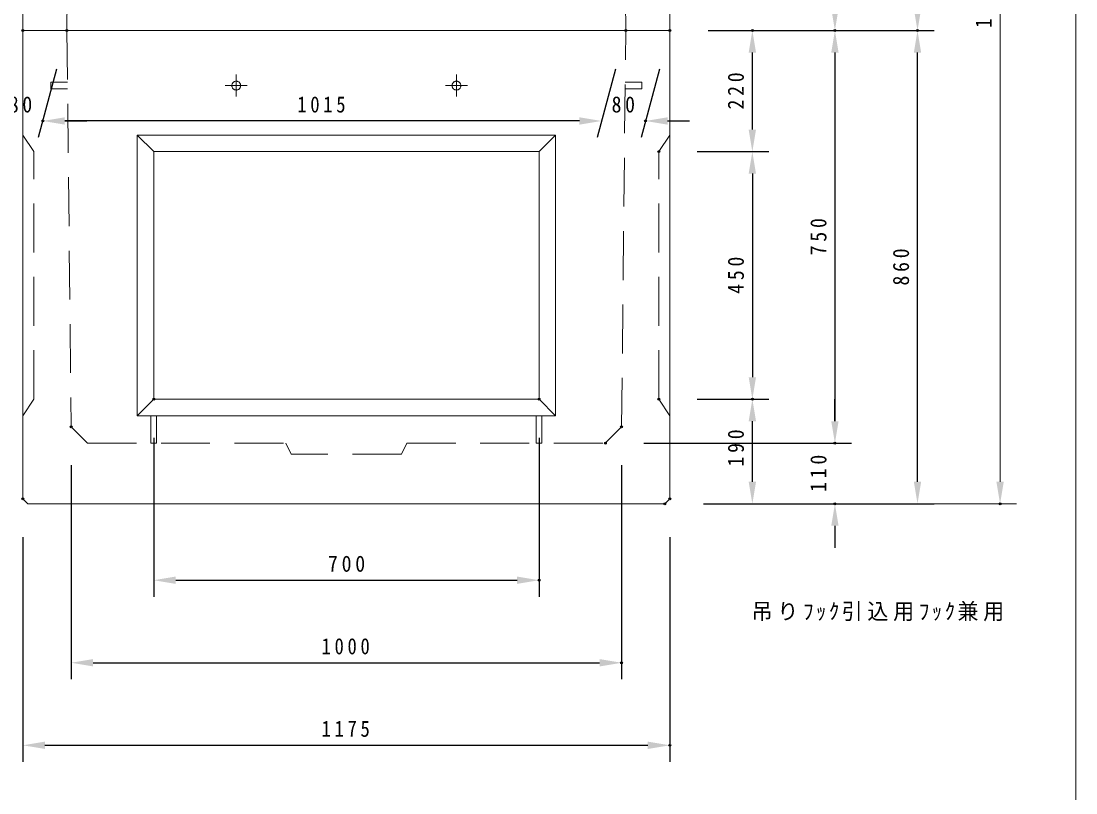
# Model space of a CAD drawing. Units: millimetres, scale not verified. Extents: x -4060 to 4060, y -2828 to 2828.
# Drawn here: x 2144 to 4060, y -20 to 1383 of the extents above; entities that cross this region are included whole.
import ezdxf

# ---------------------------------------------------------------- set-up
doc = ezdxf.new("R2010")
doc.units = ezdxf.units.MM
doc.header["$LTSCALE"] = 7
doc.header["$PDMODE"] = 32
doc.header["$PDSIZE"] = 3.5
doc.linetypes.add('USER1', pattern=[19.05, 12.7, -6.35])
for name, color, linetype, lineweight in [('0-1_DASHED', 7, 'USER1', 18), ('0-5_TXT', 7, 'Continuous', 18), ('0-7_LAYER', 7, 'Continuous', 18)]:
    doc.layers.add(name, color=color, linetype=linetype, lineweight=lineweight)
doc.layers.add('0-2_DIM', color=7, linetype='Continuous')
doc.layers.add('0-8_Defpoints', color=7, linetype='Continuous')
doc.styles.add('ＭＳ ゴシック', font='')
doc.styles.get('ＭＳ ゴシック').set_extended_font_data('MS Gothic')

# ---------------------------------------------------------------- blocks, each defined once
blk = doc.blocks.new('D78')
at = {"layer": '0-2_DIM'}
for p, q in [((6218.494, 4153.46), (6185.195, 4029.183)), ((6298.494, 4153.46), (6265.195, 4029.183)), ((6153.233, 4059.183), (6113.233, 4059.183)), ((6313.233, 4059.183), (6353.233, 4059.183))]:
    blk.add_line(p, q, dxfattribs=at)
for points in [[(6153.233, 4065.85), (6153.233, 4052.517), (6193.233, 4059.183)], [(6313.233, 4065.85), (6313.233, 4052.517), (6273.233, 4059.183)]]:
    blk.add_solid(points, dxfattribs=at)
at = {"layer": '0-8_Defpoints'}
for p in [(6237.251, 4223.46), (6317.251, 4223.46), (6193.233, 4059.183)]:
    blk.add_point(p, dxfattribs=at)
at = {"layer": '0-2_DIM', "insert": (6211.533, 4074.183), "char_height": 29.33, "attachment_point": 7, "style": 'ＭＳ ゴシック'}
blk.add_mtext('\\T1.37;\\W0.9;80', dxfattribs=at)
blk = doc.blocks.new('D79')
at = {"layer": '0-2_DIM'}
for p, q in [((7313.494, 4153.46), (7280.195, 4029.183)), ((7393.494, 4153.46), (7360.195, 4029.183)), ((7248.233, 4059.183), (7208.233, 4059.183)), ((7408.233, 4059.183), (7448.233, 4059.183))]:
    blk.add_line(p, q, dxfattribs=at)
for points in [[(7248.233, 4065.85), (7248.233, 4052.517), (7288.233, 4059.183)], [(7408.233, 4065.85), (7408.233, 4052.517), (7368.233, 4059.183)]]:
    blk.add_solid(points, dxfattribs=at)
at = {"layer": '0-8_Defpoints'}
for p in [(7332.251, 4223.46), (7412.251, 4223.46), (7368.233, 4059.183)]:
    blk.add_point(p, dxfattribs=at)
at = {"layer": '0-2_DIM', "insert": (7306.533, 4074.183), "char_height": 29.33, "attachment_point": 7, "style": 'ＭＳ ゴシック'}
blk.add_mtext('\\T1.37;\\W0.9;80', dxfattribs=at)
blk = doc.blocks.new('D80')
at = {"layer": '0-2_DIM'}
for p, q in [((6298.494, 4153.46), (6265.195, 4029.183)), ((7313.494, 4153.46), (7280.195, 4029.183)), ((7248.233, 4059.183), (6313.233, 4059.183))]:
    blk.add_line(p, q, dxfattribs=at)
for points in [[(6313.233, 4065.85), (6313.233, 4052.517), (6273.233, 4059.183)], [(7248.233, 4065.85), (7248.233, 4052.517), (7288.233, 4059.183)]]:
    blk.add_solid(points, dxfattribs=at)
at = {"layer": '0-8_Defpoints'}
for p in [(6317.251, 4223.46), (7332.251, 4223.46), (6273.233, 4059.183)]:
    blk.add_point(p, dxfattribs=at)
at = {"layer": '0-2_DIM', "insert": (6735.633, 4074.183), "char_height": 29.33, "attachment_point": 7, "style": 'ＭＳ ゴシック'}
blk.add_mtext('\\T1.39;\\W0.85;1015', dxfattribs=at)
blk = doc.blocks.new('D81')
at = {"layer": '0-2_DIM'}
for p, q in [((6237.251, 3302.46), (6237.251, 2894.46)), ((7412.251, 3302.46), (7412.251, 2894.46)), ((6277.251, 2924.46), (7372.251, 2924.46))]:
    blk.add_line(p, q, dxfattribs=at)
for points in [[(6277.251, 2931.126), (6277.251, 2917.793), (6237.251, 2924.46)], [(7372.251, 2931.126), (7372.251, 2917.793), (7412.251, 2924.46)]]:
    blk.add_solid(points, dxfattribs=at)
at = {"layer": '0-8_Defpoints'}
for p in [(6237.251, 3372.46), (7412.251, 3372.46), (7412.251, 2924.46)]:
    blk.add_point(p, dxfattribs=at)
at = {"layer": '0-2_DIM', "insert": (6779.651, 2939.46), "char_height": 29.33, "attachment_point": 7, "style": 'ＭＳ ゴシック'}
blk.add_mtext('\\T1.39;\\W0.85;1175', dxfattribs=at)
blk = doc.blocks.new('D82')
at = {"layer": '0-2_DIM'}
for p, q in [((6324.751, 3433.46), (6324.751, 3044.46)), ((7324.751, 3433.46), (7324.751, 3044.46)), ((6364.751, 3074.46), (7284.751, 3074.46))]:
    blk.add_line(p, q, dxfattribs=at)
for points in [[(6364.751, 3081.126), (6364.751, 3067.793), (6324.751, 3074.46)], [(7284.751, 3081.126), (7284.751, 3067.793), (7324.751, 3074.46)]]:
    blk.add_solid(points, dxfattribs=at)
at = {"layer": '0-8_Defpoints'}
for p in [(6324.751, 3503.46), (7324.751, 3503.46), (7324.751, 3074.46)]:
    blk.add_point(p, dxfattribs=at)
at = {"layer": '0-2_DIM', "insert": (6779.651, 3089.46), "char_height": 29.33, "attachment_point": 7, "style": 'ＭＳ ゴシック'}
blk.add_mtext('\\T1.39;\\W0.85;1000', dxfattribs=at)
blk = doc.blocks.new('D83')
at = {"layer": '0-2_DIM'}
for p, q in [((6474.751, 3483.46), (6474.751, 3194.46)), ((7174.751, 3483.46), (7174.751, 3194.46)), ((6514.751, 3224.46), (7134.751, 3224.46))]:
    blk.add_line(p, q, dxfattribs=at)
for points in [[(6514.751, 3231.126), (6514.751, 3217.793), (6474.751, 3224.46)], [(7134.751, 3231.126), (7134.751, 3217.793), (7174.751, 3224.46)]]:
    blk.add_solid(points, dxfattribs=at)
at = {"layer": '0-8_Defpoints'}
for p in [(6474.751, 3553.46), (7174.751, 3553.46), (7174.751, 3224.46)]:
    blk.add_point(p, dxfattribs=at)
at = {"layer": '0-2_DIM', "insert": (6791.351, 3239.46), "char_height": 29.33, "attachment_point": 7, "style": 'ＭＳ ゴシック'}
blk.add_mtext('\\T1.38;\\W0.9;700', dxfattribs=at)
blk = doc.blocks.new('D84')
at = {"layer": '0-2_DIM'}
for p, q in [((7462.251, 3553.46), (7592.251, 3553.46)), ((7562.251, 3403.46), (7562.251, 3513.46)), ((7473.251, 3363.46), (7592.251, 3363.46))]:
    blk.add_line(p, q, dxfattribs=at)
for points in [[(7555.584, 3513.46), (7568.918, 3513.46), (7562.251, 3553.46)], [(7555.584, 3403.46), (7568.918, 3403.46), (7562.251, 3363.46)]]:
    blk.add_solid(points, dxfattribs=at)
at = {"layer": '0-8_Defpoints'}
for p in [(7392.251, 3553.46), (7562.251, 3553.46), (7403.251, 3363.46)]:
    blk.add_point(p, dxfattribs=at)
at = {"layer": '0-2_DIM', "insert": (7547.251, 3431.161), "char_height": 29.33, "attachment_point": 7, "rotation": 90, "style": 'ＭＳ ゴシック'}
blk.add_mtext('\\T1.38;\\W0.9;190', dxfattribs=at)
blk = doc.blocks.new('D85')
at = {"layer": '0-2_DIM'}
for p, q in [((7482.251, 4223.46), (7892.251, 4223.46)), ((7862.251, 3403.46), (7862.251, 4183.46)), ((7473.251, 3363.46), (7892.251, 3363.46))]:
    blk.add_line(p, q, dxfattribs=at)
for points in [[(7855.584, 4183.46), (7868.918, 4183.46), (7862.251, 4223.46)], [(7855.584, 3403.46), (7868.918, 3403.46), (7862.251, 3363.46)]]:
    blk.add_solid(points, dxfattribs=at)
at = {"layer": '0-8_Defpoints'}
for p in [(7412.251, 4223.46), (7862.251, 4223.46), (7403.251, 3363.46)]:
    blk.add_point(p, dxfattribs=at)
at = {"layer": '0-2_DIM', "insert": (7847.251, 3760.06), "char_height": 29.33, "attachment_point": 7, "rotation": 90, "style": 'ＭＳ ゴシック'}
blk.add_mtext('\\T1.38;\\W0.9;860', dxfattribs=at)
blk = doc.blocks.new('D86')
at = {"layer": '0-2_DIM'}
for p, q in [((7712.251, 3513.46), (7712.251, 3553.46)), ((7365.251, 3473.46), (7742.251, 3473.46)), ((7473.251, 3363.46), (7742.251, 3363.46)), ((7712.251, 3323.46), (7712.251, 3283.46))]:
    blk.add_line(p, q, dxfattribs=at)
for points in [[(7705.584, 3513.46), (7718.918, 3513.46), (7712.251, 3473.46)], [(7705.584, 3323.46), (7718.918, 3323.46), (7712.251, 3363.46)]]:
    blk.add_solid(points, dxfattribs=at)
at = {"layer": '0-8_Defpoints'}
for p in [(7295.251, 3473.46), (7403.251, 3363.46), (7712.251, 3363.46)]:
    blk.add_point(p, dxfattribs=at)
at = {"layer": '0-2_DIM', "insert": (7697.251, 3385.06), "char_height": 29.33, "attachment_point": 7, "rotation": 90, "style": 'ＭＳ ゴシック'}
blk.add_mtext('\\T1.38;\\W0.9;110', dxfattribs=at)
blk = doc.blocks.new('D87')
at = {"layer": '0-2_DIM'}
for p, q in [((7482.251, 4223.46), (7742.251, 4223.46)), ((7712.251, 4183.46), (7712.251, 3513.46)), ((7365.251, 3473.46), (7742.251, 3473.46))]:
    blk.add_line(p, q, dxfattribs=at)
for points in [[(7705.584, 4183.46), (7718.918, 4183.46), (7712.251, 4223.46)], [(7705.584, 3513.46), (7718.918, 3513.46), (7712.251, 3473.46)]]:
    blk.add_solid(points, dxfattribs=at)
at = {"layer": '0-8_Defpoints'}
for p in [(7412.251, 4223.46), (7295.251, 3473.46), (7712.251, 3473.46)]:
    blk.add_point(p, dxfattribs=at)
at = {"layer": '0-2_DIM', "insert": (7697.251, 3815.06), "char_height": 29.33, "attachment_point": 7, "rotation": 90, "style": 'ＭＳ ゴシック'}
blk.add_mtext('\\T1.38;\\W0.9;750', dxfattribs=at)
blk = doc.blocks.new('D88')
at = {"layer": '0-2_DIM'}
for p, q in [((7462.251, 4003.46), (7592.251, 4003.46)), ((7562.251, 3963.46), (7562.251, 3593.46)), ((7462.251, 3553.46), (7592.251, 3553.46))]:
    blk.add_line(p, q, dxfattribs=at)
for points in [[(7555.584, 3963.46), (7568.918, 3963.46), (7562.251, 4003.46)], [(7555.584, 3593.46), (7568.918, 3593.46), (7562.251, 3553.46)]]:
    blk.add_solid(points, dxfattribs=at)
at = {"layer": '0-8_Defpoints'}
for p in [(7392.251, 4003.46), (7392.251, 3553.46), (7562.251, 3553.46)]:
    blk.add_point(p, dxfattribs=at)
at = {"layer": '0-2_DIM', "insert": (7547.251, 3745.06), "char_height": 29.33, "attachment_point": 7, "rotation": 90, "style": 'ＭＳ ゴシック'}
blk.add_mtext('\\T1.38;\\W0.9;450', dxfattribs=at)
blk = doc.blocks.new('D89')
at = {"layer": '0-2_DIM'}
for p, q in [((7482.251, 4223.46), (7592.251, 4223.46)), ((7562.251, 4043.46), (7562.251, 4183.46)), ((7462.251, 4003.46), (7592.251, 4003.46))]:
    blk.add_line(p, q, dxfattribs=at)
for points in [[(7555.584, 4183.46), (7568.918, 4183.46), (7562.251, 4223.46)], [(7555.584, 4043.46), (7568.918, 4043.46), (7562.251, 4003.46)]]:
    blk.add_solid(points, dxfattribs=at)
at = {"layer": '0-8_Defpoints'}
for p in [(7412.251, 4223.46), (7562.251, 4223.46), (7392.251, 4003.46)]:
    blk.add_point(p, dxfattribs=at)
at = {"layer": '0-2_DIM', "insert": (7547.247, 4080.06), "char_height": 29.33, "attachment_point": 7, "rotation": 90, "style": 'ＭＳ ゴシック'}
blk.add_mtext('\\T1.38;\\W0.9;220', dxfattribs=at)
blk = doc.blocks.new('D103')
at = {"layer": '0-2_DIM'}
for p, q in [((7473.251, 5083.46), (7892.251, 5083.46)), ((7862.251, 5043.46), (7862.251, 4263.46)), ((7482.251, 4223.46), (7892.251, 4223.46))]:
    blk.add_line(p, q, dxfattribs=at)
for points in [[(7855.584, 5043.46), (7868.918, 5043.46), (7862.251, 5083.46)], [(7855.584, 4263.46), (7868.918, 4263.46), (7862.251, 4223.46)]]:
    blk.add_solid(points, dxfattribs=at)
at = {"layer": '0-8_Defpoints'}
for p in [(7403.251, 5083.46), (7412.251, 4223.46), (7862.251, 4223.46)]:
    blk.add_point(p, dxfattribs=at)
at = {"layer": '0-2_DIM', "insert": (7847.251, 4620.06), "char_height": 29.33, "attachment_point": 7, "rotation": 90, "style": 'ＭＳ ゴシック'}
blk.add_mtext('\\T1.38;\\W0.9;860', dxfattribs=at)
blk = doc.blocks.new('D105')
at = {"layer": '0-2_DIM'}
for p, q in [((7365.251, 4973.46), (7742.251, 4973.46)), ((7712.251, 4933.46), (7712.251, 4263.46)), ((7482.251, 4223.46), (7742.251, 4223.46))]:
    blk.add_line(p, q, dxfattribs=at)
for points in [[(7705.584, 4933.46), (7718.918, 4933.46), (7712.251, 4973.46)], [(7705.584, 4263.46), (7718.918, 4263.46), (7712.251, 4223.46)]]:
    blk.add_solid(points, dxfattribs=at)
at = {"layer": '0-8_Defpoints'}
for p in [(7295.251, 4973.46), (7412.251, 4223.46), (7712.251, 4223.46)]:
    blk.add_point(p, dxfattribs=at)
at = {"layer": '0-2_DIM', "insert": (7697.251, 4565.06), "char_height": 29.33, "attachment_point": 7, "rotation": 90, "style": 'ＭＳ ゴシック'}
blk.add_mtext('\\T1.38;\\W0.9;750', dxfattribs=at)
blk = doc.blocks.new('D109')
at = {"layer": '0-5_TXT'}
for p, q in [((7314.751, 5183.46), (8042.251, 5183.46)), ((8012.251, 5143.46), (8012.251, 3403.46)), ((7473.251, 3363.46), (8042.251, 3363.46))]:
    blk.add_line(p, q, dxfattribs=at)
for points in [[(8005.584, 5143.46), (8018.918, 5143.46), (8012.251, 5183.46)], [(8005.584, 3403.46), (8018.918, 3403.46), (8012.251, 3363.46)]]:
    blk.add_solid(points, dxfattribs=at)
at = {"layer": '0-8_Defpoints'}
for p in [(7244.751, 5183.46), (7403.251, 3363.46), (8012.251, 3363.46)]:
    blk.add_point(p, dxfattribs=at)
at = {"layer": '0-5_TXT', "insert": (7997.247, 4228.36), "char_height": 29.33, "attachment_point": 7, "rotation": 90, "style": 'ＭＳ ゴシック'}
blk.add_mtext('\\T1.39;\\W0.85;1820', dxfattribs=at)

msp = doc.modelspace()

# ---------------------------------------------------------------- linework, layer by layer
at = {"layer": '0-1_DASHED'}
for p, q in [((2227.35, 1365.96), (2234.35, 2085.96)), ((3235.35, 2085.96), (3242.35, 1365.96)), ((2227.35, 1365.96), (2234.85, 645.96)), ((3234.85, 645.96), (3242.35, 1365.96)), ((2534.85, 1245.96), (2534.85, 1285.96)), ((2934.85, 1245.96), (2934.85, 1285.96)), ((2198.253, 1271.96), (2198.253, 1259.96)), ((2228.253, 1271.96), (2198.253, 1271.96)), ((2514.85, 1265.96), (2554.85, 1265.96)), ((2914.85, 1265.96), (2954.85, 1265.96)), ((2228.253, 1259.96), (2198.253, 1259.96)), ((3241.423, 1259.96), (3271.423, 1259.96)), ((2147.35, 1175.96), (2167.35, 1145.96)), ((3322.35, 1175.96), (3302.35, 1145.96)), ((2167.35, 695.96), (2167.35, 1145.96)), ((3302.35, 695.96), (3302.35, 1145.96)), ((2167.35, 695.96), (2147.35, 665.96)), ((3302.35, 695.96), (3322.35, 665.96)), ((2234.85, 645.96), (2264.85, 615.96)), ((3204.85, 615.96), (3234.85, 645.96)), ((2264.85, 615.96), (2624.85, 615.96)), ((2634.85, 595.96), (2624.85, 615.96)), ((2844.85, 615.96), (2834.85, 595.96)), ((2844.85, 615.96), (3204.85, 615.96)), ((2834.85, 595.96), (2634.85, 595.96))]:
    msp.add_line(p, q, dxfattribs=at)
msp.add_lwpolyline([(3241.423, 1271.96), (3271.423, 1271.96), (3271.423, 1259.96)], dxfattribs=at)
for points in [[(2379.85, 615.96), (2379.85, 665.96), (2389.85, 665.96), (2389.85, 615.96)], [(2379.85, 615.96), (2379.85, 665.96), (2389.85, 665.96), (2389.85, 615.96)], [(2379.85, 615.96), (2379.85, 665.96), (2389.85, 665.96), (2389.85, 615.96)], [(3079.85, 615.96), (3079.85, 665.96), (3089.85, 665.96), (3089.85, 615.96)], [(3079.85, 615.96), (3079.85, 665.96), (3089.85, 665.96), (3089.85, 615.96)], [(3079.85, 615.96), (3079.85, 665.96), (3089.85, 665.96), (3089.85, 615.96)]]:
    msp.add_lwpolyline(points, close=True, dxfattribs=at)
for centre in [(2534.85, 1265.96), (2934.85, 1265.96)]:
    msp.add_circle(centre, 8, dxfattribs=at)
at = {"layer": '0-7_LAYER'}
for p, q in [((2354.85, 1175.96), (2384.85, 1145.96)), ((3084.85, 1145.96), (3114.85, 1175.96)), ((3084.85, 695.96), (3114.85, 665.96))]:
    msp.add_line(p, q, dxfattribs=at)
for points in [[(-4059.901, -2827.5), (-4059.901, 2827.5), (4060.099, 2827.5), (4060.099, -2827.5)], [(4060.099, -2827.5), (-4059.901, -2827.5), (-4059.901, 2827.5), (4060.099, 2827.5)], [(2147.35, 1365.96), (2147.35, 2216.96), (2156.35, 2225.96), (3313.35, 2225.96), (3322.35, 2216.96), (3322.35, 1365.96)], [(2147.35, 514.96), (2147.35, 1365.96), (3322.35, 1365.96), (3322.35, 514.96), (3313.35, 505.96), (2156.35, 505.96)], [(2354.85, 665.96), (2354.85, 1175.96), (3114.85, 1175.96), (3114.85, 665.96)]]:
    msp.add_lwpolyline(points, close=True, dxfattribs=at)
msp.add_lwpolyline([(2354.85, 665.96), (2384.85, 695.96), (2384.85, 1145.96), (3084.85, 1145.96), (3084.85, 695.96), (2384.85, 695.96)], dxfattribs=at)

# ---------------------------------------------------------------- block references
at = {"layer": '0-2_DIM'}
for name in ['D103', 'D105', 'D78', 'D80', 'D79', 'D87', 'D89', 'D85', 'D88', 'D83', 'D86', 'D84', 'D82', 'D81']:
    msp.add_blockref(name, (-4089.901, -2857.5), dxfattribs=at)
at = {"layer": '0-5_TXT'}
msp.add_blockref('D109', (-4089.901, -2857.5), dxfattribs=at)

# ---------------------------------------------------------------- texts
at = {"layer": '0-5_TXT', "insert": (3471.043, 292.42), "char_height": 29.33, "attachment_point": 7, "style": 'ＭＳ ゴシック'}
msp.add_mtext('\\T1.23;\\W0.95;吊りﾌｯｸ引込用ﾌｯｸ兼用', dxfattribs=at)

doc.saveas('drawing.dxf')
